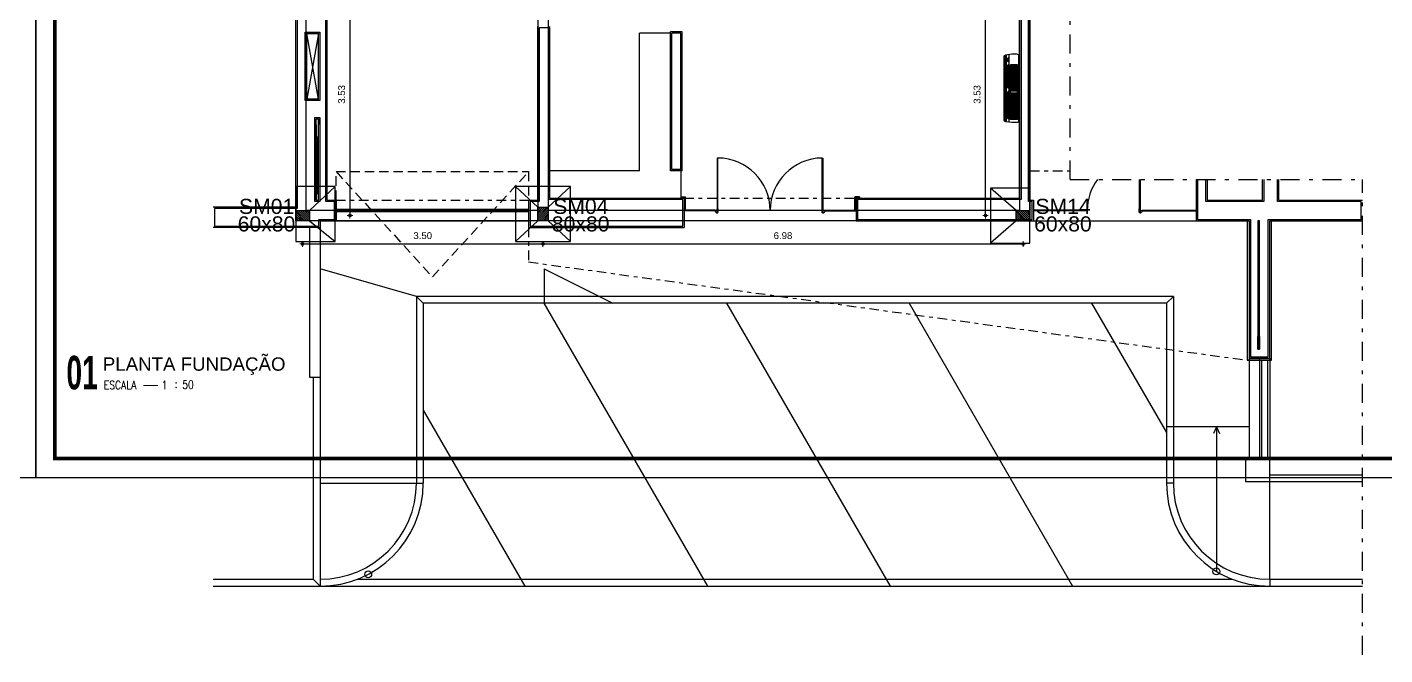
# Model space of a CAD drawing. Header units: millimetres. Extents: x 2317 to 2736, y 1295 to 1343.
# Drawn here: x 2491.25 to 2526.78, y 1294.61 to 1311.05 of the extents above; entities that cross this region are included whole.
import ezdxf
from ezdxf.enums import TextEntityAlignment as Align

# ---------------------------------------------------------------- set-up
doc = ezdxf.new("R2010")
doc.units = ezdxf.units.MM
doc.linetypes.add('DASHDOT', pattern=[1, 0.5, -0.25, 0, -0.25])
doc.linetypes.add('HIDDEN', pattern=[0.375, 0.25, -0.125])
for name, color, linetype in [('ARQUITETONICO', 8, 'Continuous'), ('BL-CRM-03', 7, 'Continuous'), ('E-TXT-G', 3, 'Continuous'), ('E-TXT-Y', 2, 'Continuous'), ('PILARES', 1, 'Continuous'), ('sapatas', 4, 'Continuous'), ('VIGAS', 5, 'Continuous')]:
    doc.layers.add(name, color=color, linetype=linetype)
for name, color, linetype, lineweight in [('COTAS', 53, 'Continuous', 9), ('E-TXT-W', 7, 'Continuous', 20), ('LC-Textos', 3, 'Continuous', 20)]:
    doc.layers.add(name, color=color, linetype=linetype, lineweight=lineweight)
doc.styles.add('Arial', font='arial.ttf')
doc.styles.add('CARIMBO_DADOS', font='arial.ttf', dxfattribs={"height": 0.1})
doc.styles.add('REG140', font='romans.shx', dxfattribs={"width": 0.8, "height": 0.35})
doc.styles.add('REG80', font='romans.shx', dxfattribs={"width": 0.8, "height": 0.1})
doc.styles.add('SANSSERIF2', font='sanssb__.ttf', dxfattribs={"width": 0.8})
doc.styles.get("Standard").update_dxf_attribs({"font": 'arial.ttf'})
doc.dimstyles.new('COTAS_EXTERNAS', dxfattribs={"dimtxt": 0.1, "dimasz": 0.01, "dimexe": 0, "dimexo": 0, "dimgap": 0.07, "dimtad": 1, "dimzin": 5, "dimdsep": 46, "dimtxsty": 'CARIMBO_DADOS', "dimblk1": 'CIRCULOS', "dimblk2": 'CIRCULOS', "dimsah": 1, "dimcen": 0, "dimse1": 1, "dimse2": 1, "dimclrd": 8, "dimclre": 8, "dimclrt": 230, "dimadec": 0, "dimazin": 0, "dimtfac": 100, "dimtix": 1, "dimtmove": 2, "dimatfit": 3, "dimldrblk": 'CIRCULOS', "dimfxl": 1, "dimtolj": 1, "dimtzin": 5, "dimarcsym": 0})

# ---------------------------------------------------------------- blocks, each defined once
blk = doc.blocks.new('IND_DES')
at = {"layer": 'E-TXT-W'}
blk.add_line((0.027, -0.243), (0.198, -0.243), dxfattribs=at)
at = {"layer": 'E-TXT-G', "style": 'REG80', "width": 0.8}
for s, p in [('ESCALA', (-0.446, -0.286)), ('1', (0.243, -0.286)), (':', (0.399, -0.271))]:
    blk.add_text(s, height=0.1, dxfattribs=at).set_placement(p)
blk.add_attdef('ESCALA', (0.49, -0.281), '', height=0.1, dxfattribs=at)
at = {"layer": 'E-TXT-W', "style": 'SANSSERIF2', "width": 0.6}
blk.add_attdef('00', text='', height=0.4, dxfattribs=at).set_placement((-0.708, -0.288), align=Align.CENTER)
at = {"layer": 'E-TXT-Y', "style": 'REG140', "width": 0.8}
for tag, p in [('PROJETO', (-0.456, 0.183)), ('DESENHO', (-0.458, -0.066))]:
    blk.add_attdef(tag, p, '', height=0.175, dxfattribs=at)
blk = doc.blocks.new('CIRCULOS')
at = {"layer": 'COTAS'}
for p, q in [((-4, 0), (4, 0)), ((0, 4), (0, -4))]:
    blk.add_line(p, q, dxfattribs=at)
for radius in [2, 1]:
    blk.add_circle((0, 0), radius, dxfattribs=at)
blk = doc.blocks.new('*D87')
at = {"layer": 'BL-CRM-03', "color": 8, "lineweight": -2}
blk.add_line((-5.458, -4.118), (-5.458, -7.626), dxfattribs=at)
at = {"layer": 'Defpoints', "color": 0}
for p in [(-6.047, -4.108), (-6.047, -7.636), (-5.458, -7.636)]:
    blk.add_point(p, dxfattribs=at)
at = {"layer": 'BL-CRM-03', "color": 8, "lineweight": -2, "xscale": 0.01, "yscale": 0.01, "zscale": 0.01}
for p, rotation in [((-5.458, -4.108), 90), ((-5.458, -7.636), 270)]:
    blk.add_blockref('CIRCULOS', p, dxfattribs=dict(at, rotation=rotation))
at = {"layer": 'BL-CRM-03', "color": 230, "insert": (-5.579, -5.872), "char_height": 0.1, "attachment_point": 5, "rotation": 90, "style": 'CARIMBO_DADOS'}
blk.add_mtext('\\A1;3.53', dxfattribs=at)
blk = doc.blocks.new('*D88')
at = {"layer": 'BL-CRM-03', "color": 8, "lineweight": -2}
blk.add_line((-6.137, -8.049), (-2.662, -8.049), dxfattribs=at)
at = {"layer": 'Defpoints', "color": 0}
for p in [(-6.147, -7.711), (-2.652, -7.711), (-2.652, -8.049)]:
    blk.add_point(p, dxfattribs=at)
at = {"layer": 'BL-CRM-03', "color": 8, "lineweight": -2, "xscale": 0.01, "yscale": 0.01, "zscale": 0.01, "rotation": 180}
blk.add_blockref('CIRCULOS', (-6.147, -8.049), dxfattribs=at)
at = {"layer": 'BL-CRM-03', "color": 8, "lineweight": -2, "xscale": 0.01, "yscale": 0.01, "zscale": 0.01}
blk.add_blockref('CIRCULOS', (-2.652, -8.049), dxfattribs=at)
at = {"layer": 'BL-CRM-03', "color": 230, "insert": (-4.4, -7.928), "char_height": 0.1, "attachment_point": 5, "style": 'CARIMBO_DADOS'}
blk.add_mtext('\\A1;3.50', dxfattribs=at)
blk = doc.blocks.new('*D89')
at = {"layer": 'BL-CRM-03', "color": 8, "lineweight": -2}
blk.add_line((3.78, -7.626), (3.78, -4.118), dxfattribs=at)
at = {"layer": 'Defpoints', "color": 0}
for p in [(3.78, -4.108), (4.227, -4.108), (4.227, -7.636)]:
    blk.add_point(p, dxfattribs=at)
at = {"layer": 'BL-CRM-03', "color": 8, "lineweight": -2, "xscale": 0.01, "yscale": 0.01, "zscale": 0.01}
for p, rotation in [((3.78, -4.108), 90), ((3.78, -7.636), 270)]:
    blk.add_blockref('CIRCULOS', p, dxfattribs=dict(at, rotation=rotation))
at = {"layer": 'BL-CRM-03', "color": 230, "insert": (3.659, -5.872), "char_height": 0.1, "attachment_point": 5, "rotation": 90, "style": 'CARIMBO_DADOS'}
blk.add_mtext('\\A1;3.53', dxfattribs=at)
blk = doc.blocks.new('*D94')
at = {"layer": 'BL-CRM-03', "color": 8, "lineweight": -2}
blk.add_line((-2.642, -8.049), (4.317, -8.049), dxfattribs=at)
at = {"layer": 'Defpoints', "color": 0}
for p in [(-2.652, -7.711), (4.327, -7.711), (4.327, -8.049)]:
    blk.add_point(p, dxfattribs=at)
at = {"layer": 'BL-CRM-03', "color": 8, "lineweight": -2, "xscale": 0.01, "yscale": 0.01, "zscale": 0.01, "rotation": 180}
blk.add_blockref('CIRCULOS', (-2.652, -8.049), dxfattribs=at)
at = {"layer": 'BL-CRM-03', "color": 8, "lineweight": -2, "xscale": 0.01, "yscale": 0.01, "zscale": 0.01}
blk.add_blockref('CIRCULOS', (4.327, -8.049), dxfattribs=at)
at = {"layer": 'BL-CRM-03', "color": 230, "insert": (0.837, -7.928), "char_height": 0.1, "attachment_point": 5, "style": 'CARIMBO_DADOS'}
blk.add_mtext('\\A1;6.98', dxfattribs=at)
blk = doc.blocks.new('1')
h = blk.add_hatch()
h.set_pattern_fill('JIS_LC_20', color=256, scale=0.001, angle=90, style=0)
h.set_pattern_definition([(135, (1316.15945, -2670.800348), (-0.01414213562, -0.01414213562), []), (135, (1316.15945, -2670.799948), (-0.01414213562, -0.01414213562), [])])
h.paths.add_polyline_path([(-6.247, -7.561), (-6.247, -7.636), (-6.047, -7.636), (-6.047, -7.561)])
h.paths.add_polyline_path([(-6.247, -7.636), (-6.247, -7.711), (-6.047, -7.711), (-6.047, -7.636)])
h = blk.add_hatch()
h.set_pattern_fill('JIS_LC_20', color=256, scale=0.001, style=0)
h.set_pattern_definition([(45, (-2665.8164, -1329.9174), (-0.01414213562, 0.01414213562), []), (45, (-2665.816, -1329.9174), (-0.01414213562, 0.01414213562), [])])
h.paths.add_polyline_path([(-2.577, -7.511), (-2.652, -7.511), (-2.652, -7.711), (-2.577, -7.711)])
h.paths.add_polyline_path([(-2.652, -7.511), (-2.727, -7.511), (-2.727, -7.711), (-2.652, -7.711)])
h = blk.add_hatch()
h.set_pattern_fill('JIS_LC_20', color=256, scale=0.001, angle=270, style=0)
h.set_pattern_definition([(315, (-1317.97945, 2655.52845), (0.01414213562, 0.01414213562), []), (315, (-1317.97945, 2655.52805), (0.01414213562, 0.01414213562), [])])
h.paths.add_polyline_path([(4.427, -7.711), (4.427, -7.636), (4.227, -7.636), (4.227, -7.711)])
h.paths.add_polyline_path([(4.427, -7.636), (4.427, -7.561), (4.227, -7.561), (4.227, -7.636)])
at = {"layer": 'PILARES'}
for points in [[(-6.247, -7.711), (-6.247, -7.561), (-6.047, -7.561), (-6.047, -7.711)], [(-2.727, -7.511), (-2.577, -7.511), (-2.577, -7.711), (-2.727, -7.711)], [(4.427, -7.561), (4.427, -7.711), (4.227, -7.711), (4.227, -7.561)]]:
    blk.add_lwpolyline(points, close=True, dxfattribs=at)
at = {"layer": 'sapatas'}
for p, q in [((-6.047, -7.561), (-5.672, -7.211)), ((-2.727, -7.511), (-3.052, -7.211)), ((-2.577, -7.511), (-2.252, -7.211)), ((4.227, -7.561), (3.852, -7.236)), ((-6.047, -7.711), (-5.672, -8.011)), ((-2.727, -7.711), (-3.052, -8.011)), ((-2.577, -7.711), (-2.252, -8.011)), ((4.227, -7.711), (3.852, -8.036))]:
    blk.add_line(p, q, dxfattribs=at)
for points in [[(-6.247, -8.011), (-5.672, -8.011), (-5.672, -7.211), (-6.247, -7.211)], [(-3.052, -8.011), (-2.252, -8.011), (-2.252, -7.211), (-3.052, -7.211)], [(4.427, -7.236), (3.852, -7.236), (3.852, -8.036), (4.427, -8.036)]]:
    blk.add_lwpolyline(points, close=True, dxfattribs=at)
at = {"layer": 'VIGAS'}
for p, q in [((4.427, 4.801), (4.427, -7.711)), ((-6.247, -7.711), (-6.247, 0.896)), ((-6.097, -7.561), (-6.097, 0.746)), ((-2.727, 0.746), (-2.727, -7.561)), ((-2.577, -4.183), (-2.577, -7.561)), ((4.277, -4.183), (4.277, -7.561)), ((-2.727, -7.561), (-6.097, -7.561)), ((4.277, -7.561), (-2.577, -7.561)), ((4.427, -7.711), (-6.247, -7.711))]:
    blk.add_line(p, q, dxfattribs=at)
at = {"layer": 'LC-Textos', "char_height": 0.22, "attachment_point": 7, "line_spacing_factor": 0.798, "style": 'Arial'}
for s, insert, width in [('SM01', (-7.071, -7.615), 0.528), ('SM04', (-2.503, -7.615), 0.528), ('SM14', (4.507, -7.615), 0.528), ('60x80', (-7.09, -7.87), 2.112), ('80x80', (-2.523, -7.87), 2.112), ('60x80', (4.488, -7.87), 2.112)]:
    blk.add_mtext(s, dxfattribs=dict(at, insert=insert, width=width))
at = {"layer": 'BL-CRM-03'}
for base, p1, p2, picture, middle in [((-5.458, -7.636), (-6.047, -4.108), (-6.047, -7.636), '*D87', (-5.579, -5.872)), ((3.78, -4.108), (4.227, -7.636), (4.227, -4.108), '*D89', (3.659, -5.872))]:
    dim = blk.add_linear_dim(base=base, p1=p1, p2=p2, angle=90, dimstyle='COTAS_EXTERNAS', dxfattribs=at)
    dim.commit()
    dim.dimension.update_dxf_attribs({"geometry": picture, "text_midpoint": middle})
for base, p1, p2, picture, middle in [((-2.652, -8.049066406), (-6.147, -7.710948924), (-2.652, -7.710948924), '*D88', (-4.3995, -7.927975001)), ((4.327, -8.049), (-2.652, -7.711), (4.327, -7.711), '*D94', (0.837, -7.928))]:
    dim = blk.add_linear_dim(base=base, p1=p1, p2=p2, dimstyle='COTAS_EXTERNAS', dxfattribs=at)
    dim.commit()
    dim.dimension.update_dxf_attribs({"geometry": picture, "text_midpoint": middle})

msp = doc.modelspace()

# ---------------------------------------------------------------- hatches: boundary and pattern name
at = {"layer": 'ARQUITETONICO'}
h = msp.add_hatch(color=256, dxfattribs=at)
h.dxf.hatch_style = 1
h.paths.add_polyline_path([(2508.476, 1306.606), (2508.44, 1306.571), (2508.44, 1306.259), (2508.476, 1306.259)])
h.paths.add_polyline_path([(2508.476, 1306.607), (2508.35, 1306.607), (2508.35, 1306.571), (2508.44, 1306.571)])
h = msp.add_hatch(color=256, dxfattribs=at)
h.dxf.hatch_style = 1
h.paths.add_polyline_path([(2512.904, 1306.606), (2512.94, 1306.571), (2512.94, 1306.259), (2512.904, 1306.259)])
h.paths.add_polyline_path([(2512.904, 1306.607), (2513.03, 1306.607), (2513.03, 1306.571), (2512.94, 1306.571)])
h = msp.add_hatch(color=256, dxfattribs=at)
h.dxf.hatch_style = 1
h.paths.add_polyline_path([(2523.169, 1305.98), (2523.169, 1302.328), (2523.814, 1302.328), (2523.814, 1305.98), (2523.807, 1305.98), (2523.807, 1302.335), (2523.177, 1302.335), (2523.177, 1305.98)])

# ---------------------------------------------------------------- linework, layer by layer
for points in [[(2433.273, 1299.254), (2491.473, 1299.254), (2491.473, 1341.304), (2433.273, 1341.304)], [(2491.473, 1299.254), (2549.673, 1299.254), (2549.673, 1341.304), (2491.473, 1341.304)]]:
    msp.add_lwpolyline(points, close=True)
at = {"const_width": 0.1}
msp.add_lwpolyline([(2491.973, 1299.754), (2549.173, 1299.754), (2549.173, 1340.804), (2491.973, 1340.804)], close=True, dxfattribs=at)
at = {"layer": 'ARQUITETONICO'}
for p, q in [((2498.275, 1306.34), (2498.275, 1342.553)), ((2498.311, 1342.517), (2498.311, 1306.304)), ((2499.066, 1306.484), (2499.066, 1321.212)), ((2499.102, 1306.52), (2499.102, 1321.176)), ((2517.453, 1306.484), (2517.453, 1315.416)), ((2517.489, 1306.52), (2517.489, 1315.38)), ((2517.219, 1306.571), (2517.219, 1312.331)), ((2517.255, 1312.367), (2517.255, 1306.535)), ((2504.611, 1306.52), (2504.611, 1311.071)), ((2504.894, 1311.035), (2504.647, 1311.035)), ((2504.647, 1311.035), (2504.647, 1306.484)), ((2504.894, 1306.535), (2504.894, 1311.035)), ((2504.93, 1306.571), (2504.93, 1311.071)), ((2498.527, 1309.132), (2498.527, 1310.921)), ((2498.527, 1310.921), (2498.904, 1310.921)), ((2498.563, 1309.168), (2498.563, 1310.885)), ((2498.563, 1310.885), (2498.868, 1310.885)), ((2498.868, 1309.168), (2498.563, 1310.885)), ((2498.868, 1310.885), (2498.563, 1309.168)), ((2498.868, 1309.168), (2498.868, 1310.885)), ((2498.904, 1310.921), (2498.904, 1309.132)), ((2507.27, 1307.291), (2507.27, 1310.891)), ((2508.08, 1310.891), (2507.27, 1310.891)), ((2508.08, 1307.291), (2508.08, 1310.927)), ((2508.386, 1310.927), (2508.08, 1310.927)), ((2508.116, 1307.327), (2508.116, 1310.891)), ((2508.35, 1310.891), (2508.116, 1310.891)), ((2508.35, 1307.327), (2508.35, 1310.891)), ((2508.386, 1307.291), (2508.386, 1310.927)), ((2498.904, 1309.132), (2498.527, 1309.132)), ((2498.868, 1309.168), (2498.563, 1309.168)), ((2498.779, 1308.689), (2498.904, 1308.689)), ((2498.779, 1306.484), (2498.779, 1308.689)), ((2498.815, 1308.653), (2498.868, 1308.653)), ((2498.815, 1306.52), (2498.815, 1308.653)), ((2498.868, 1306.52), (2498.815, 1308.653)), ((2498.868, 1308.653), (2498.815, 1306.52)), ((2498.868, 1306.52), (2498.868, 1308.653)), ((2498.904, 1308.689), (2498.904, 1306.484)), ((2509.307, 1307.624), (2509.307, 1306.184)), ((2509.325, 1307.624), (2509.307, 1307.624)), ((2509.325, 1306.184), (2509.325, 1307.624)), ((2512.054, 1306.184), (2512.055, 1307.624)), ((2512.055, 1307.624), (2512.073, 1307.624)), ((2512.073, 1307.624), (2512.072, 1306.184)), ((2507.27, 1307.291), (2504.93, 1307.291)), ((2508.386, 1307.291), (2508.08, 1307.291)), ((2508.35, 1307.327), (2508.116, 1307.327)), ((2508.35, 1307.291), (2508.35, 1306.607)), ((2520.353, 1306.184), (2520.354, 1307.06)), ((2520.372, 1307.06), (2520.371, 1306.184)), ((2521.839, 1307.06), (2521.839, 1305.98)), ((2521.875, 1307.06), (2521.875, 1306.016)), ((2522.091, 1306.484), (2522.091, 1307.06)), ((2522.127, 1307.06), (2522.127, 1306.52)), ((2523.573, 1306.52), (2523.573, 1307.06)), ((2523.609, 1307.06), (2523.609, 1306.484)), ((2523.967, 1306.484), (2523.967, 1307.06)), ((2524.003, 1306.52), (2524.003, 1307.06)), ((2498.904, 1306.484), (2498.779, 1306.484)), ((2498.815, 1306.52), (2498.868, 1306.52)), ((2499.295, 1306.484), (2499.066, 1306.484)), ((2499.102, 1306.52), (2499.331, 1306.52)), ((2499.295, 1306.016), (2499.295, 1306.484)), ((2499.331, 1306.52), (2499.331, 1305.98)), ((2504.371, 1306.52), (2504.611, 1306.52)), ((2504.371, 1306.52), (2504.371, 1305.8)), ((2504.647, 1306.484), (2504.407, 1306.484)), ((2504.407, 1306.484), (2504.407, 1305.836)), ((2508.404, 1306.535), (2504.894, 1306.535)), ((2504.93, 1306.571), (2508.44, 1306.571)), ((2508.35, 1306.605), (2508.351, 1306.607)), ((2508.35, 1306.58), (2508.377, 1306.607)), ((2508.35, 1306.607), (2508.476, 1306.607)), ((2508.35, 1306.607), (2508.35, 1306.571)), ((2508.366, 1306.571), (2508.402, 1306.607)), ((2508.392, 1306.571), (2508.428, 1306.607)), ((2508.404, 1305.836), (2508.404, 1306.535)), ((2508.417, 1306.571), (2508.453, 1306.607)), ((2508.44, 1306.568), (2508.476, 1306.604)), ((2508.44, 1306.543), (2508.476, 1306.579)), ((2508.44, 1306.571), (2508.44, 1305.8)), ((2508.44, 1306.571), (2508.44, 1305.8)), ((2508.44, 1306.517), (2508.476, 1306.553)), ((2508.44, 1306.492), (2508.476, 1306.528)), ((2508.44, 1306.466), (2508.476, 1306.502)), ((2508.44, 1306.441), (2508.476, 1306.477)), ((2508.44, 1306.415), (2508.476, 1306.451)), ((2508.44, 1306.39), (2508.476, 1306.426)), ((2508.44, 1306.364), (2508.476, 1306.4)), ((2508.44, 1306.339), (2508.476, 1306.375)), ((2508.44, 1306.314), (2508.476, 1306.35)), ((2508.476, 1306.259), (2508.476, 1306.607)), ((2512.904, 1306.603), (2512.908, 1306.607)), ((2512.904, 1306.577), (2512.933, 1306.607)), ((2512.904, 1306.552), (2512.959, 1306.607)), ((2513.03, 1306.607), (2512.904, 1306.607)), ((2512.904, 1306.259), (2512.904, 1306.607)), ((2512.904, 1306.526), (2512.94, 1306.562)), ((2512.904, 1306.501), (2512.94, 1306.537)), ((2512.904, 1306.476), (2512.94, 1306.512)), ((2512.904, 1306.45), (2512.94, 1306.486)), ((2512.904, 1306.425), (2512.94, 1306.461)), ((2512.904, 1306.399), (2512.94, 1306.435)), ((2512.904, 1306.374), (2512.94, 1306.41)), ((2512.904, 1306.348), (2512.94, 1306.384)), ((2512.904, 1306.323), (2512.94, 1306.359)), ((2512.94, 1306.571), (2517.219, 1306.571)), ((2512.94, 1306.571), (2512.94, 1305.98)), ((2512.948, 1306.571), (2512.984, 1306.607)), ((2512.974, 1306.571), (2513.01, 1306.607)), ((2517.255, 1306.535), (2512.976, 1306.535)), ((2512.976, 1306.535), (2512.976, 1306.016)), ((2512.999, 1306.571), (2513.03, 1306.602)), ((2513.025, 1306.571), (2513.03, 1306.576)), ((2513.03, 1306.607), (2513.03, 1306.571)), ((2517.543, 1306.484), (2517.453, 1306.484)), ((2517.489, 1306.52), (2517.579, 1306.52)), ((2517.543, 1306.016), (2517.543, 1306.484)), ((2517.579, 1306.52), (2517.579, 1305.98)), ((2523.609, 1306.484), (2522.091, 1306.484)), ((2522.127, 1306.52), (2523.573, 1306.52)), ((2526.156, 1306.484), (2523.967, 1306.484)), ((2524.003, 1306.52), (2526.192, 1306.52)), ((2526.156, 1306.016), (2526.156, 1306.484)), ((2498.275, 1306.34), (2496.115, 1306.34)), ((2498.311, 1306.304), (2496.151, 1306.304)), ((2496.151, 1306.304), (2496.151, 1305.836)), ((2498.877, 1305.836), (2498.877, 1306.016)), ((2498.877, 1306.016), (2499.295, 1306.016)), ((2504.371, 1306.277), (2499.331, 1306.277)), ((2499.331, 1306.277), (2499.331, 1306.223)), ((2499.331, 1306.223), (2504.371, 1306.223)), ((2504.371, 1306.223), (2504.371, 1306.277)), ((2508.44, 1306.288), (2508.476, 1306.324)), ((2508.44, 1306.263), (2508.476, 1306.299)), ((2509.25, 1306.259), (2508.44, 1306.259)), ((2508.476, 1306.259), (2508.44, 1306.259)), ((2509.25, 1306.241), (2508.44, 1306.241)), ((2508.462, 1306.259), (2508.476, 1306.273)), ((2509.25, 1306.241), (2509.25, 1306.259)), ((2509.302, 1306.259), (2509.3, 1306.259)), ((2509.3, 1306.259), (2509.3, 1306.241)), ((2509.3, 1306.241), (2509.302, 1306.241)), ((2509.302, 1306.205), (2509.302, 1306.295)), ((2509.302, 1306.295), (2509.307, 1306.295)), ((2509.302, 1306.241), (2509.302, 1306.259)), ((2509.302, 1306.205), (2509.307, 1306.205)), ((2509.307, 1306.184), (2509.325, 1306.184)), ((2509.331, 1306.295), (2509.325, 1306.295)), ((2509.325, 1306.205), (2509.331, 1306.205)), ((2509.331, 1306.205), (2509.331, 1306.295)), ((2509.331, 1306.241), (2509.331, 1306.259)), ((2509.331, 1306.259), (2509.333, 1306.259)), ((2509.333, 1306.241), (2509.331, 1306.241)), ((2509.333, 1306.259), (2509.333, 1306.241)), ((2512.049, 1306.259), (2512.047, 1306.259)), ((2512.047, 1306.259), (2512.047, 1306.241)), ((2512.047, 1306.241), (2512.049, 1306.241)), ((2512.049, 1306.205), (2512.049, 1306.295)), ((2512.049, 1306.295), (2512.054, 1306.295)), ((2512.049, 1306.241), (2512.049, 1306.259)), ((2512.054, 1306.205), (2512.049, 1306.205)), ((2512.072, 1306.184), (2512.054, 1306.184)), ((2512.078, 1306.295), (2512.072, 1306.295)), ((2512.078, 1306.205), (2512.072, 1306.205)), ((2512.078, 1306.205), (2512.078, 1306.295)), ((2512.078, 1306.241), (2512.078, 1306.259)), ((2512.078, 1306.259), (2512.08, 1306.259)), ((2512.08, 1306.241), (2512.078, 1306.241)), ((2512.08, 1306.259), (2512.08, 1306.241)), ((2512.13, 1306.241), (2512.13, 1306.259)), ((2512.13, 1306.259), (2512.94, 1306.259)), ((2512.13, 1306.241), (2512.94, 1306.241)), ((2512.904, 1306.297), (2512.94, 1306.333)), ((2512.904, 1306.272), (2512.94, 1306.308)), ((2512.904, 1306.259), (2512.94, 1306.259)), ((2512.917, 1306.259), (2512.94, 1306.282)), ((2512.976, 1306.016), (2517.543, 1306.016)), ((2518.989, 1306.259), (2517.579, 1306.259)), ((2518.989, 1306.241), (2517.579, 1306.241)), ((2518.989, 1306.241), (2518.989, 1306.259)), ((2520.348, 1306.259), (2520.346, 1306.259)), ((2520.346, 1306.259), (2520.346, 1306.241)), ((2520.346, 1306.241), (2520.348, 1306.241)), ((2520.348, 1306.205), (2520.348, 1306.295)), ((2520.348, 1306.295), (2520.353, 1306.295)), ((2520.348, 1306.241), (2520.348, 1306.259)), ((2520.353, 1306.205), (2520.348, 1306.205)), ((2520.371, 1306.184), (2520.353, 1306.184)), ((2520.377, 1306.295), (2520.371, 1306.295)), ((2520.377, 1306.205), (2520.371, 1306.205)), ((2520.377, 1306.205), (2520.377, 1306.295)), ((2520.377, 1306.241), (2520.377, 1306.259)), ((2520.377, 1306.259), (2520.379, 1306.259)), ((2520.379, 1306.241), (2520.377, 1306.241)), ((2520.379, 1306.259), (2520.379, 1306.241)), ((2520.429, 1306.241), (2520.429, 1306.259)), ((2520.429, 1306.259), (2521.839, 1306.259)), ((2520.429, 1306.241), (2521.839, 1306.241)), ((2521.875, 1306.016), (2523.258, 1306.016)), ((2523.258, 1306.016), (2523.258, 1302.416)), ((2523.726, 1302.416), (2523.726, 1306.016)), ((2523.726, 1306.016), (2526.156, 1306.016)), ((2498.913, 1305.8), (2496.115, 1305.8)), ((2496.151, 1305.836), (2498.877, 1305.836)), ((2498.643, 1301.878), (2498.643, 1305.8)), ((2498.913, 1305.98), (2499.331, 1305.98)), ((2498.913, 1305.98), (2498.913, 1305.8)), ((2498.913, 1305.8), (2498.913, 1301.878)), ((2499.331, 1305.98), (2504.371, 1305.98)), ((2504.371, 1305.8), (2508.44, 1305.8)), ((2504.407, 1305.836), (2508.404, 1305.836)), ((2512.94, 1305.98), (2508.44, 1305.98)), ((2512.94, 1305.98), (2517.579, 1305.98)), ((2517.579, 1305.98), (2521.839, 1305.98)), ((2521.839, 1305.98), (2523.222, 1305.98)), ((2523.169, 1305.98), (2523.169, 1302.328)), ((2523.177, 1305.98), (2523.177, 1302.335)), ((2523.222, 1305.98), (2523.222, 1302.38)), ((2523.456, 1302.614), (2523.492, 1305.98)), ((2523.456, 1305.98), (2523.456, 1302.614)), ((2523.492, 1305.98), (2523.456, 1305.98)), ((2523.456, 1305.98), (2523.492, 1302.614)), ((2523.492, 1302.614), (2523.492, 1305.98)), ((2523.762, 1305.98), (2526.192, 1305.98)), ((2523.762, 1302.38), (2523.762, 1305.98)), ((2523.807, 1302.335), (2523.807, 1305.98)), ((2523.814, 1302.328), (2523.814, 1305.98)), ((2501.433, 1304), (2498.913, 1304.72)), ((2504.777, 1304.72), (2504.777, 1303.82)), ((2504.777, 1304.72), (2506.577, 1303.82)), ((2501.433, 1304), (2501.433, 1299.108)), ((2521.242, 1304), (2501.433, 1304)), ((2501.613, 1303.82), (2501.433, 1304)), ((2521.062, 1303.82), (2521.242, 1304)), ((2521.242, 1304), (2521.242, 1299.108)), ((2501.613, 1303.82), (2501.613, 1299.108)), ((2521.062, 1303.82), (2501.613, 1303.82)), ((2504.773, 1303.82), (2509.053, 1296.408)), ((2509.548, 1303.82), (2513.828, 1296.408)), ((2514.326, 1303.82), (2518.606, 1296.408)), ((2519.104, 1303.82), (2521.062, 1300.43)), ((2521.062, 1303.82), (2521.062, 1299.108)), ((2523.456, 1302.614), (2523.492, 1302.614)), ((2523.169, 1302.328), (2523.814, 1302.328)), ((2523.177, 1302.335), (2523.807, 1302.335)), ((2523.222, 1302.38), (2523.762, 1302.38)), ((2523.222, 1302.38), (2523.222, 1302.335)), ((2523.222, 1302.328), (2523.222, 1299.776)), ((2523.258, 1302.416), (2523.726, 1302.416)), ((2523.492, 1302.38), (2523.492, 1302.335)), ((2523.492, 1302.328), (2523.492, 1299.776)), ((2523.546, 1302.328), (2523.546, 1299.776)), ((2523.708, 1302.328), (2523.708, 1299.776)), ((2523.762, 1302.38), (2523.762, 1302.335)), ((2523.762, 1302.328), (2523.762, 1299.776)), ((2498.913, 1301.878), (2498.643, 1301.878)), ((2498.733, 1301.878), (2498.733, 1296.588)), ((2498.913, 1301.878), (2498.913, 1296.408)), ((2501.613, 1301.014), (2504.272, 1296.408)), ((2521.242, 1300.586), (2521.062, 1300.586)), ((2523.222, 1300.586), (2521.242, 1300.586)), ((2522.367, 1300.586), (2522.288, 1300.409)), ((2522.367, 1300.586), (2522.367, 1296.796)), ((2522.367, 1300.586), (2522.445, 1300.409)), ((2523.762, 1299.776), (2523.132, 1299.776)), ((2523.132, 1299.776), (2523.132, 1299.146)), ((2523.762, 1299.146), (2523.762, 1299.776)), ((2523.762, 1299.326), (2526.192, 1299.326)), ((2498.913, 1299.108), (2501.613, 1299.108)), ((2521.242, 1299.108), (2521.062, 1299.108)), ((2523.132, 1299.146), (2523.762, 1299.146)), ((2523.762, 1299.146), (2526.192, 1299.146)), ((2523.762, 1296.588), (2523.762, 1299.146)), ((2496.115, 1296.588), (2498.733, 1296.588)), ((2496.115, 1296.408), (2526.192, 1296.408)), ((2498.733, 1296.588), (2498.913, 1296.408)), ((2499.882, 1296.588), (2522.792, 1296.588)), ((2523.762, 1296.588), (2526.192, 1296.588)), ((2523.762, 1296.588), (2523.762, 1296.408))]:
    msp.add_line(p, q, dxfattribs=at)
at = {"layer": 'ARQUITETONICO', "linetype": 'DASHDOT'}
for p, q in [((2518.542, 1307.06), (2518.542, 1332.701)), ((2518.542, 1307.06), (2518.542, 1332.701)), ((2518.542, 1307.06), (2526.192, 1307.06)), ((2526.192, 1294.608), (2526.192, 1307.06))]:
    msp.add_line(p, q, dxfattribs=at)
at = {"layer": 'ARQUITETONICO', "ltscale": 0.5}
for p, q in [((2516.805, 1310.266), (2516.805, 1308.635)), ((2516.815, 1308.603), (2516.815, 1310.298)), ((2516.839, 1308.585), (2516.839, 1310.316)), ((2517.012, 1310.342), (2516.849, 1310.319)), ((2516.874, 1308.578), (2516.874, 1310.323)), ((2516.949, 1310.27), (2516.912, 1310.242)), ((2516.949, 1308.568), (2516.949, 1310.333)), ((2517.147, 1310.342), (2517.012, 1310.342)), ((2517.201, 1308.614), (2517.201, 1310.288)), ((2516.912, 1310.154), (2516.912, 1310.242)), ((2516.949, 1310.127), (2516.912, 1310.154)), ((2516.949, 1310.081), (2516.912, 1310.054)), ((2516.912, 1309.461), (2516.912, 1310.054)), ((2516.979, 1309.136), (2516.979, 1310.067)), ((2517.162, 1310.067), (2516.979, 1310.067)), ((2517.162, 1309.984), (2516.979, 1309.984)), ((2517.162, 1309.901), (2516.979, 1309.901)), ((2517.002, 1309.379), (2517.002, 1310.067)), ((2517.024, 1309.379), (2517.024, 1310.067)), ((2517.047, 1309.379), (2517.047, 1310.067)), ((2517.069, 1309.379), (2517.069, 1310.067)), ((2517.092, 1309.379), (2517.092, 1310.067)), ((2517.114, 1309.379), (2517.114, 1310.067)), ((2517.139, 1309.379), (2517.139, 1310.067)), ((2517.162, 1309.136), (2517.162, 1310.067)), ((2517.162, 1309.817), (2516.979, 1309.817)), ((2517.162, 1309.734), (2516.979, 1309.734)), ((2517.162, 1309.651), (2516.979, 1309.651)), ((2517.162, 1309.568), (2516.979, 1309.568)), ((2516.949, 1309.433), (2516.912, 1309.461)), ((2516.949, 1309.389), (2516.912, 1309.361)), ((2516.912, 1308.659), (2516.912, 1309.361)), ((2517.162, 1309.484), (2516.979, 1309.484)), ((2517.162, 1309.379), (2516.979, 1309.379)), ((2517.162, 1309.325), (2516.979, 1309.325)), ((2517.162, 1309.219), (2516.979, 1309.219)), ((2517.002, 1308.636), (2517.002, 1309.325)), ((2517.024, 1308.636), (2517.024, 1309.325)), ((2517.047, 1308.636), (2517.047, 1309.325)), ((2517.069, 1308.636), (2517.069, 1309.325)), ((2517.092, 1308.636), (2517.092, 1309.325)), ((2517.114, 1308.636), (2517.114, 1309.325)), ((2517.139, 1308.636), (2517.139, 1309.325)), ((2517.162, 1309.136), (2516.979, 1309.136)), ((2516.979, 1308.636), (2516.979, 1309.136)), ((2517.162, 1309.052), (2516.979, 1309.052)), ((2517.162, 1308.969), (2516.979, 1308.969)), ((2517.162, 1308.886), (2516.979, 1308.886)), ((2517.162, 1308.636), (2517.162, 1309.136)), ((2516.849, 1308.582), (2517.012, 1308.56)), ((2516.949, 1308.632), (2516.912, 1308.659)), ((2517.162, 1308.803), (2516.979, 1308.803)), ((2517.162, 1308.719), (2516.979, 1308.719)), ((2517.162, 1308.636), (2516.979, 1308.636)), ((2517.012, 1308.56), (2517.147, 1308.56))]:
    msp.add_line(p, q, dxfattribs=at)
at = {"layer": 'ARQUITETONICO', "linetype": 'HIDDEN'}
for p, q in [((2499.331, 1306.52), (2499.331, 1307.267)), ((2499.331, 1307.267), (2504.371, 1307.267)), ((2499.331, 1307.267), (2501.851, 1304.513)), ((2501.851, 1304.513), (2504.371, 1307.267)), ((2504.371, 1307.267), (2504.371, 1306.52))]:
    msp.add_line(p, q, dxfattribs=at)
at = {"layer": 'ARQUITETONICO', "linetype": 'DASHDOT', "ltscale": 0.5}
for p, q in [((2517.489, 1307.289), (2518.542, 1307.289)), ((2499.331, 1306.52), (2504.371, 1306.52)), ((2508.44, 1306.571), (2512.94, 1306.571)), ((2504.371, 1305.8), (2504.371, 1304.9)), ((2504.371, 1304.9), (2523.169, 1302.328))]:
    msp.add_line(p, q, dxfattribs=at)
at = {"layer": 'ARQUITETONICO'}
for centre, radius in [((2509.316, 1306.25), 0.00529), ((2512.064, 1306.25), 0.00529), ((2520.363, 1306.25), 0.00529), ((2500.173, 1296.72), 0.09), ((2522.367, 1296.796), 0.09)]:
    msp.add_circle(centre, radius, dxfattribs=at)
at = {"layer": 'ARQUITETONICO', "ltscale": 0.5}
for centre, start, end in [((2516.859, 1310.266), 100, 180), ((2517.147, 1310.288), 360, 90), ((2516.859, 1308.635), 180, 260), ((2517.147, 1308.614), 270, 0)]:
    msp.add_arc(centre, 0.054, start, end, dxfattribs=at)
at = {"layer": 'ARQUITETONICO'}
for centre, radius, start, end in [((2509.316, 1306.25), 1.374, 0.0009, 89.6225), ((2512.064, 1306.25), 1.374, 90.3775, 179.9991), ((2520.363, 1306.25), 1.374, 143.8715, 179.9991), ((2509.318, 1306.251), 0.0676, 180.5356, 261.4167), ((2512.062, 1306.251), 0.0676, 278.5833, 359.4644), ((2520.361, 1306.251), 0.0676, 278.5833, 359.4644), ((2498.913, 1299.108), 2.7, 270, 0), ((2498.913, 1299.108), 2.52, 270, 0), ((2523.762, 1299.108), 2.7, 180, 270), ((2523.762, 1299.108), 2.52, 180, 270)]:
    msp.add_arc(centre, radius, start, end, dxfattribs=at)

# ---------------------------------------------------------------- block references
ref = msp.add_blockref('IND_DES', (2494.233, 1302.195), dxfattribs=dict(xscale=2.193744800000605, yscale=2.193744800000013, zscale=2.193744800000013))
ref.add_attrib('00', '01', dxfattribs={"layer": 'E-TXT-W', "height": 0.8775, "style": 'SANSSERIF2', "width": 0.6}).set_placement((2492.686, 1301.563), align=Align.CENTER)
ref.add_attrib('DESENHO', 'PLANTA FUNDAÇÃO', (2493.228, 1302.051), dxfattribs={"layer": 'E-TXT-Y', "height": 0.35})
ref.add_attrib('ESCALA', '50', (2495.307, 1301.578), dxfattribs={"layer": 'E-TXT-G', "height": 0.2194, "style": 'REG80', "width": 0.8})
at = {"layer": 'BL-CRM-03', "xscale": 1.8, "yscale": 1.8, "zscale": 1.8}
msp.add_blockref('1', (2509.52, 1319.86), dxfattribs=at)

doc.saveas('drawing.dxf')
